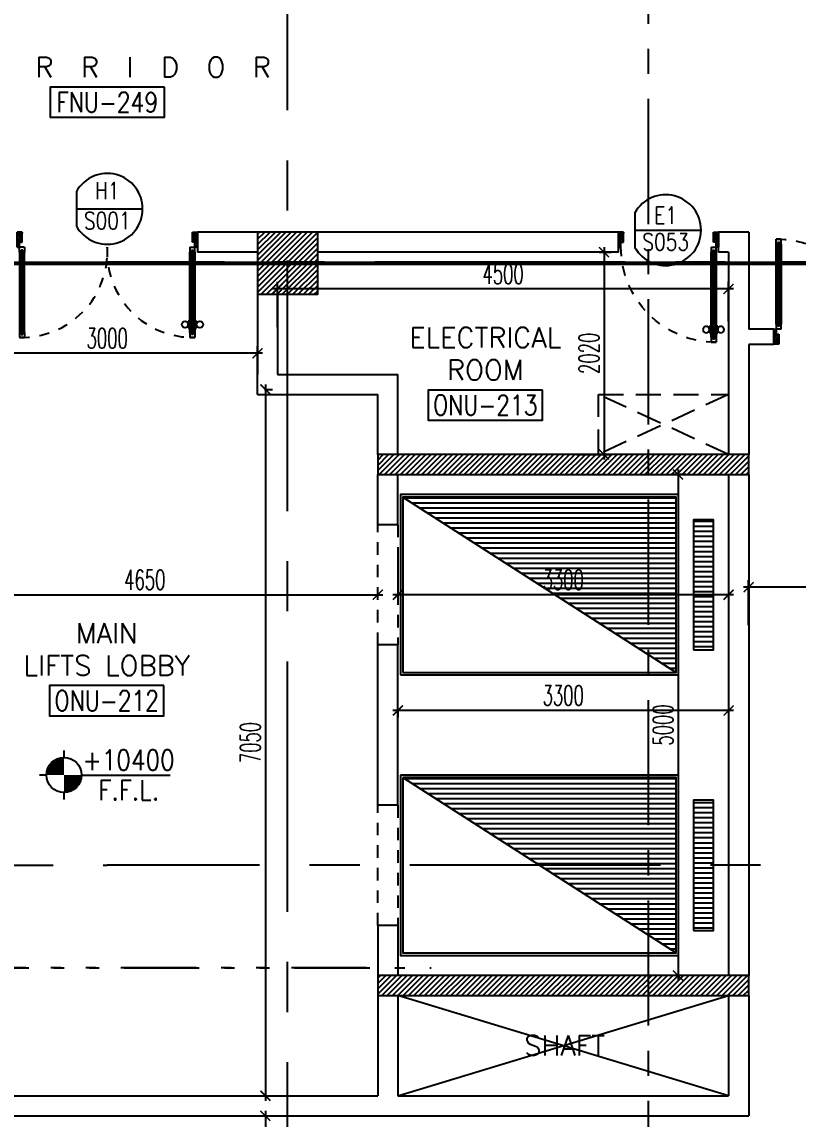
# Model space of a CAD drawing. Extents: x 88808.2 to 88899.2, y 39921.6 to 40001.1.
# Drawn here: x 88876.12 to 88883.86, y 39947.55 to 39958.5 of the extents above; entities that cross this region are included whole.
import ezdxf
from ezdxf.enums import TextEntityAlignment as Align

# ---------------------------------------------------------------- set-up
doc = ezdxf.new("R2010")
doc.units = 0
doc.header["$MEASUREMENT"] = 0
doc.header["$PDMODE"] = 34
for name, pattern in [('2DASHES', [1.7, 0.75, -0.25, 0.1, -0.25, 0.1, -0.25]), ('CENTER', [2, 1.25, -0.25, 0.25, -0.25]), ('CENTERX2', [4, 2.5, -0.5, 0.5, -0.5]), ('HIDDEN', [0.375, 0.25, -0.125]), ('HIDDEN2', [0.1875, 0.125, -0.0625])]:
    doc.linetypes.add(name, pattern=pattern)
doc.layers.get('0').update_dxf_attribs({"linetype": 'CONTINUOUS'})
doc.layers.get('DEFPOINTS').update_dxf_attribs({"linetype": 'CONTINUOUS'})
for name, color, linetype in [('AXES', 11, 'CENTERX2'), ('AXES1', 11, 'CENTER'), ('COL', 2, 'CONTINUOUS'), ('DIM', 4, 'CONTINUOUS'), ('DOOR', 7, 'CONTINUOUS'), ('DOOR-CR', 4, 'CONTINUOUS'), ('DOOR-NO', 3, 'CONTINUOUS'), ('EJ', 9, 'CONTINUOUS'), ('HAT', 8, 'CONTINUOUS'), ('HIDDEN', 9, 'HIDDEN2'), ('IND-ES-L', 6, '2DASHES'), ('LEV-PL', 7, 'CONTINUOUS'), ('LIFTS', 7, 'CONTINUOUS'), ('ME-FIX', 7, 'CONTINUOUS'), ('RM-BOX', 4, 'CONTINUOUS'), ('RM-NAME', 2, 'CONTINUOUS'), ('RM-NO', 2, 'CONTINUOUS'), ('SHAFT', 4, 'CONTINUOUS'), ('WALL', 2, 'CONTINUOUS')]:
    doc.layers.add(name, color=color, linetype=linetype)
doc.styles.add('ROMANS', font='ROMANS.shx', dxfattribs={"width": 0.6})
doc.styles.add('S', font='ROMANS.SHX')
doc.dimstyles.new('STANDARD in', dxfattribs={"dimtxt": 0.2, "dimasz": 0.1, "dimexe": 0.07, "dimexo": 0.07, "dimgap": 0.05, "dimtad": 1, "dimdec": 0, "dimlfac": 1000, "dimzin": 0, "dimdsep": 46, "dimtxsty": 'ROMANS', "dimblk": 'ARCHTICK', "dimcen": 0.05, "dimdle": 0.05, "dimclrd": 4, "dimclre": 4, "dimclrt": 2, "dimadec": 0, "dimazin": 0, "dimtfac": 1, "dimtdec": 0, "dimtmove": 2, "dimatfit": 3, "dimfxl": 0, "dimtolj": 1, "dimtzin": 0, "dimarcsym": 0})

# ---------------------------------------------------------------- blocks, each defined once
blk = doc.blocks.new('RM1')
at = {"layer": 'RM-BOX'}
blk.add_lwpolyline([(570, -200), (-570, -200), (-570, -500), (570, -500)], close=True, dxfattribs=at)
at = {"layer": 'RM-NAME', "style": 'ROMANS'}
for tag, p in [('ROOMNAME1', (0, 324)), ('ROOMNAME2', (0, 0))]:
    blk.add_attdef(tag, text='', height=200, dxfattribs=at).set_placement(p, align=Align.MIDDLE)
at = {"layer": 'RM-NO', "style": 'ROMANS', "width": 0.8}
blk.add_attdef('ROOMNO', text='', height=200, dxfattribs=at).set_placement((0, -350), align=Align.MIDDLE)
blk = doc.blocks.new('_ARCHTICK')
at = {"color": 0, "linetype": 'ByBlock', "const_width": 0.15}
blk.add_lwpolyline([(-0.5, -0.5), (0.5, 0.5)], dxfattribs=at)
blk = doc.blocks.new('*D233')
at = {"layer": 'DEFPOINTS', "color": 0, "linetype": 'Continuous'}
for p in [(88879.87, 39953.228), (88883.17, 39953.228), (88879.87, 39952.78)]:
    blk.add_point(p, dxfattribs=at)
at = {"layer": 'DIM', "color": 4, "linetype": 'Continuous', "lineweight": -2}
for p, q in [((88879.87, 39953.158), (88879.87, 39952.71)), ((88883.17, 39953.158), (88883.17, 39952.71)), ((88883.22, 39952.78), (88879.82, 39952.78))]:
    blk.add_line(p, q, dxfattribs=at)
at = {"layer": 'DIM', "color": 4, "linetype": 'Continuous', "lineweight": -2, "xscale": 0.1, "yscale": 0.1, "zscale": 0.1, "rotation": 180}
blk.add_blockref('_ARCHTICK', (88879.87, 39952.78), dxfattribs=at)
at = {"layer": 'DIM', "color": 4, "linetype": 'Continuous', "lineweight": -2, "xscale": 0.1, "yscale": 0.1, "zscale": 0.1}
blk.add_blockref('_ARCHTICK', (88883.17, 39952.78), dxfattribs=at)
at = {"layer": 'DIM', "color": 2, "linetype": 'Continuous', "insert": (88881.52, 39952.93), "char_height": 0.2, "attachment_point": 5, "style": 'ROMANS'}
blk.add_mtext('\\A1;3300', dxfattribs=at)
blk = doc.blocks.new('*D227')
at = {"layer": 'DEFPOINTS', "color": 0, "linetype": 'Continuous'}
for p in [(88875.02, 39952.78), (88879.67, 39952.78), (88879.67, 39952.78)]:
    blk.add_point(p, dxfattribs=at)
at = {"layer": 'DIM', "color": 4, "linetype": 'Continuous', "lineweight": -2}
blk.add_line((88874.97, 39952.78), (88879.72, 39952.78), dxfattribs=at)
at = {"layer": 'DIM', "color": 4, "linetype": 'Continuous', "lineweight": -2, "xscale": 0.1, "yscale": 0.1, "zscale": 0.1, "rotation": 180}
blk.add_blockref('_ARCHTICK', (88875.02, 39952.78), dxfattribs=at)
at = {"layer": 'DIM', "color": 4, "linetype": 'Continuous', "lineweight": -2, "xscale": 0.1, "yscale": 0.1, "zscale": 0.1}
blk.add_blockref('_ARCHTICK', (88879.67, 39952.78), dxfattribs=at)
at = {"layer": 'DIM', "color": 2, "linetype": 'Continuous', "insert": (88877.345, 39952.93), "char_height": 0.2, "attachment_point": 5, "style": 'ROMANS'}
blk.add_mtext('\\A1;4650', dxfattribs=at)
blk = doc.blocks.new('*D226')
at = {"layer": 'DEFPOINTS', "color": 0, "linetype": 'Continuous'}
for p in [(88878.47, 39954.83), (88878.47, 39947.78), (88878.548, 39947.78)]:
    blk.add_point(p, dxfattribs=at)
at = {"layer": 'DIM', "color": 4, "linetype": 'Continuous', "lineweight": -2}
for p, q in [((88878.548, 39954.88), (88878.548, 39947.73)), ((88878.54, 39954.83), (88878.618, 39954.83)), ((88878.54, 39947.78), (88878.618, 39947.78))]:
    blk.add_line(p, q, dxfattribs=at)
at = {"layer": 'DIM', "color": 4, "linetype": 'Continuous', "lineweight": -2, "xscale": 0.1, "yscale": 0.1, "zscale": 0.1}
for p, rotation in [((88878.548, 39954.83), 90), ((88878.548, 39947.78), 270)]:
    blk.add_blockref('_ARCHTICK', p, dxfattribs=dict(at, rotation=rotation))
at = {"layer": 'DIM', "color": 2, "linetype": 'Continuous', "insert": (88878.398, 39951.305), "char_height": 0.2, "attachment_point": 5, "rotation": 90, "style": 'ROMANS'}
blk.add_mtext('\\A1;7050', dxfattribs=at)
blk = doc.blocks.new('*D223')
at = {"layer": 'DEFPOINTS', "color": 0, "linetype": 'Continuous'}
for p in [(88875.47, 39955.19), (88875.47, 39954.88), (88878.47, 39954.78)]:
    blk.add_point(p, dxfattribs=at)
at = {"layer": 'DIM', "color": 4, "linetype": 'Continuous', "lineweight": -2}
for p, q in [((88875.47, 39954.95), (88875.47, 39955.26)), ((88878.47, 39954.85), (88878.47, 39955.26)), ((88878.52, 39955.19), (88875.42, 39955.19))]:
    blk.add_line(p, q, dxfattribs=at)
at = {"layer": 'DIM', "color": 4, "linetype": 'Continuous', "lineweight": -2, "xscale": 0.1, "yscale": 0.1, "zscale": 0.1, "rotation": 180}
blk.add_blockref('_ARCHTICK', (88875.47, 39955.19), dxfattribs=at)
at = {"layer": 'DIM', "color": 4, "linetype": 'Continuous', "lineweight": -2, "xscale": 0.1, "yscale": 0.1, "zscale": 0.1}
blk.add_blockref('_ARCHTICK', (88878.47, 39955.19), dxfattribs=at)
at = {"layer": 'DIM', "color": 2, "linetype": 'Continuous', "insert": (88876.97, 39955.34), "char_height": 0.2, "attachment_point": 5, "style": 'ROMANS'}
blk.add_mtext('\\A1;3000', dxfattribs=at)
blk = doc.blocks.new('*D222')
at = {"layer": 'DEFPOINTS', "color": 0, "linetype": 'Continuous'}
for p in [(88882.813, 39953.98), (88882.666, 39948.98), (88882.88, 39948.98)]:
    blk.add_point(p, dxfattribs=at)
at = {"layer": 'DIM', "color": 4, "linetype": 'Continuous', "lineweight": -2}
for p, q in [((88882.666, 39954.03), (88882.666, 39948.93)), ((88882.743, 39953.98), (88882.596, 39953.98)), ((88882.81, 39948.98), (88882.596, 39948.98))]:
    blk.add_line(p, q, dxfattribs=at)
at = {"layer": 'DIM', "color": 4, "linetype": 'Continuous', "lineweight": -2, "xscale": 0.1, "yscale": 0.1, "zscale": 0.1}
for p, rotation in [((88882.666, 39953.98), 90), ((88882.666, 39948.98), 270)]:
    blk.add_blockref('_ARCHTICK', p, dxfattribs=dict(at, rotation=rotation))
at = {"layer": 'DIM', "color": 2, "linetype": 'Continuous', "insert": (88882.516, 39951.48), "char_height": 0.2, "attachment_point": 5, "rotation": 90, "style": 'ROMANS'}
blk.add_mtext('\\A1;5000', dxfattribs=at)
blk = doc.blocks.new('*D221')
at = {"layer": 'DEFPOINTS', "color": 0, "linetype": 'Continuous'}
for p in [(88879.87, 39951.688), (88879.87, 39951.625), (88883.17, 39951.688)]:
    blk.add_point(p, dxfattribs=at)
at = {"layer": 'DIM', "color": 4, "linetype": 'Continuous', "lineweight": -2}
for p, q in [((88883.22, 39951.625), (88879.82, 39951.625)), ((88879.87, 39951.618), (88879.87, 39951.555)), ((88883.17, 39951.618), (88883.17, 39951.555))]:
    blk.add_line(p, q, dxfattribs=at)
at = {"layer": 'DIM', "color": 4, "linetype": 'Continuous', "lineweight": -2, "xscale": 0.1, "yscale": 0.1, "zscale": 0.1, "rotation": 180}
blk.add_blockref('_ARCHTICK', (88879.87, 39951.625), dxfattribs=at)
at = {"layer": 'DIM', "color": 4, "linetype": 'Continuous', "lineweight": -2, "xscale": 0.1, "yscale": 0.1, "zscale": 0.1}
blk.add_blockref('_ARCHTICK', (88883.17, 39951.625), dxfattribs=at)
at = {"layer": 'DIM', "color": 2, "linetype": 'Continuous', "insert": (88881.52, 39951.775), "char_height": 0.2, "attachment_point": 5, "style": 'ROMANS'}
blk.add_mtext('\\A1;3300', dxfattribs=at)
blk = doc.blocks.new('*D220')
at = {"layer": 'DEFPOINTS', "color": 0, "linetype": 'Continuous'}
for p in [(88881.81, 39956.2), (88881.581, 39954.18), (88881.927, 39954.18)]:
    blk.add_point(p, dxfattribs=at)
at = {"layer": 'DIM', "color": 4, "linetype": 'Continuous', "lineweight": -2}
for p, q in [((88881.88, 39956.2), (88881.997, 39956.2)), ((88881.927, 39956.25), (88881.927, 39954.13)), ((88881.651, 39954.18), (88881.997, 39954.18))]:
    blk.add_line(p, q, dxfattribs=at)
at = {"layer": 'DIM', "color": 4, "linetype": 'Continuous', "lineweight": -2, "xscale": 0.1, "yscale": 0.1, "zscale": 0.1}
for p, rotation in [((88881.927, 39956.2), 90), ((88881.927, 39954.18), 270)]:
    blk.add_blockref('_ARCHTICK', p, dxfattribs=dict(at, rotation=rotation))
at = {"layer": 'DIM', "color": 2, "linetype": 'Continuous', "insert": (88881.777, 39955.19), "char_height": 0.2, "attachment_point": 5, "rotation": 90, "style": 'ROMANS'}
blk.add_mtext('\\A1;2020', dxfattribs=at)
blk = doc.blocks.new('*D219')
at = {"layer": 'DEFPOINTS', "color": 0, "linetype": 'Continuous'}
for p in [(88878.67, 39955.832), (88883.17, 39955.436), (88878.67, 39955.38)]:
    blk.add_point(p, dxfattribs=at)
at = {"layer": 'DIM', "color": 4, "linetype": 'Continuous', "lineweight": -2}
for p, q in [((88878.67, 39955.45), (88878.67, 39955.902)), ((88883.17, 39955.506), (88883.17, 39955.902)), ((88883.22, 39955.832), (88878.62, 39955.832))]:
    blk.add_line(p, q, dxfattribs=at)
at = {"layer": 'DIM', "color": 4, "linetype": 'Continuous', "lineweight": -2, "xscale": 0.1, "yscale": 0.1, "zscale": 0.1, "rotation": 180}
blk.add_blockref('_ARCHTICK', (88878.67, 39955.832), dxfattribs=at)
at = {"layer": 'DIM', "color": 4, "linetype": 'Continuous', "lineweight": -2, "xscale": 0.1, "yscale": 0.1, "zscale": 0.1}
blk.add_blockref('_ARCHTICK', (88883.17, 39955.832), dxfattribs=at)
at = {"layer": 'DIM', "color": 2, "linetype": 'Continuous', "insert": (88880.92, 39955.982), "char_height": 0.2, "attachment_point": 5, "style": 'ROMANS'}
blk.add_mtext('\\A1;4500', dxfattribs=at)
blk = doc.blocks.new('*D218')
at = {"layer": 'DEFPOINTS', "color": 0, "linetype": 'Continuous'}
for p in [(88883.37, 39952.856), (88883.37, 39952.405), (88885.67, 39952.405)]:
    blk.add_point(p, dxfattribs=at)
at = {"layer": 'DIM', "color": 4, "linetype": 'Continuous', "lineweight": -2}
for p, q in [((88883.37, 39952.475), (88883.37, 39952.926)), ((88885.67, 39952.475), (88885.67, 39952.926)), ((88885.72, 39952.856), (88883.32, 39952.856))]:
    blk.add_line(p, q, dxfattribs=at)
at = {"layer": 'DIM', "color": 4, "linetype": 'Continuous', "lineweight": -2, "xscale": 0.1, "yscale": 0.1, "zscale": 0.1, "rotation": 180}
blk.add_blockref('_ARCHTICK', (88883.37, 39952.856), dxfattribs=at)
at = {"layer": 'DIM', "color": 4, "linetype": 'Continuous', "lineweight": -2, "xscale": 0.1, "yscale": 0.1, "zscale": 0.1}
blk.add_blockref('_ARCHTICK', (88885.67, 39952.856), dxfattribs=at)
at = {"layer": 'DIM', "color": 2, "linetype": 'Continuous', "insert": (88884.52, 39953.006), "char_height": 0.2, "attachment_point": 5, "style": 'ROMANS'}
blk.add_mtext('\\A1;2300', dxfattribs=at)
blk = doc.blocks.new('D1000')
at = {"layer": 'DOOR', "color": 7, "linetype": 'ByBlock'}
for p, q in [((0, 0), (-150, 0)), ((-150, 0), (-150, -25)), ((-150, 0), (0, 0)), ((0, -50), (-114, 0)), ((0, -50), (-40, 0)), ((0, -50), (0, 0)), ((-1050, -25), (-1100, -25)), ((-1100, -75), (-1100, -25)), ((-1100, -25), (-1100, -75)), ((-1050, -75), (-1100, -75)), ((-1050, -42), (-1070, -42)), ((-1070, -42), (-1070, -58)), ((-1050, -58), (-1070, -58)), ((-1050, -25), (-1050, -42)), ((-1050, -58), (-1050, -75)), ((-928, -18), (-1018, -18)), ((-1018, -25), (-1018, -18)), ((-1018, -75), (-1018, -82)), ((-928, -82), (-1018, -82)), ((-1005, -9), (-940, -9)), ((-1005, -18), (-1005, -9)), ((-1005, -18), (-940, -18)), ((-1005, -82), (-940, -82)), ((-1005, -82), (-1005, -91)), ((-1005, -91), (-940, -91)), ((-940, -18), (-940, -9)), ((-940, -82), (-940, -91)), ((-928, -25), (-928, -18)), ((-928, -75), (-928, -82)), ((-200, -42), (-200, -25)), ((-200, -25), (-150, -25)), ((-180, -42), (-200, -42)), ((-200, -75), (-200, -58)), ((-200, -58), (-180, -58)), ((-150, -75), (-200, -75)), ((-180, -58), (-180, -42)), ((-150, -75), (-150, -25)), ((-150, -25), (-100, -25)), ((-100, -25), (-100, -50)), ((0, -50), (-100, -37)), ((-100, -50), (0, -50)), ((-150, -975), (-100, -975)), ((-150, -1000), (-150, -975)), ((0, -950), (-114, -1000)), ((-100, -975), (-100, -950)), ((0, -950), (-100, -963)), ((-100, -950), (0, -950)), ((0, -950), (-40, -1000)), ((0, -950), (0, -1000)), ((-150, -1000), (0, -1000)), ((0, -1000), (-150, -1000))]:
    blk.add_line(p, q, dxfattribs=at)
at = {"layer": 'DOOR', "linetype": 'ByBlock'}
for p, q in [((-200, -25), (-1050, -25)), ((-200, -42), (-1050, -42)), ((-200, -58), (-1050, -58)), ((-1050, -75), (-200, -75))]:
    blk.add_line(p, q, dxfattribs=at)
at = {"layer": 'DOOR', "color": 7, "linetype": 'ByBlock'}
for centre in [(-973, 23), (-973, -124)]:
    blk.add_circle(centre, 32.4, dxfattribs=at)
for centre, radius, start, end in [((0, -50), 134, 158.1598, 169.28), ((0, -50), 74.4, 137.7764, 180), ((0, -50), 54.4, 113.2074, 180), ((0, -50), 154, 161.1053, 166.2858), ((0, -50), 114, 154.0838, 167.3774), ((0, -50), 94.4, 148.0182, 180), ((0, -50), 34.4, 90, 180), ((0, -50), 14.4, 90, 180), ((0, -950), 134, 190.72, 201.8402), ((0, -950), 94.4, 180, 211.9818), ((0, -950), 74.4, 180, 222.2236), ((0, -950), 54.4, 180, 246.7926), ((0, -950), 34.4, 180, 270), ((0, -950), 14.4, 180, 270), ((0, -950), 154, 193.7142, 198.8947)]:
    blk.add_arc(centre, radius, start, end, dxfattribs=at)
at = {"layer": 'DOOR', "linetype": 'HIDDEN', "ltscale": 0.5}
blk.add_arc((-149, -24), 951, 180.0434, 269.9667, dxfattribs=at)
blk = doc.blocks.new('DD1')
at = {"layer": 'DOOR-CR'}
blk.add_line((-308, 0), (353, 0), dxfattribs=at)
blk.add_lwpolyline([(-308, -173, 3.820224), (-308, 173)], format="xyb", close=True, dxfattribs=at)
at = {"layer": 'DOOR-NO', "style": 'ROMANS', "width": 0.8}
for tag, p in [('G', (0, 142)), ('000', (0, -141))]:
    blk.add_attdef(tag, text='', height=204, dxfattribs=at).set_placement(p, align=Align.MIDDLE)
blk = doc.blocks.new('A$C272A55A0')
at = {"layer": 'DOOR', "color": 0, "linetype": 'ByBlock'}
for p, q in [((0, 900), (0, 1050)), ((50, 1050), (0, 1050)), ((50, 950), (50, 1050)), ((1750, 950), (1750, 1050)), ((1750, 1050), (1800, 1050)), ((1800, 1050), (1800, 900)), ((0, 900), (25, 900)), ((25, 950), (50, 950)), ((25, 900), (25, 950)), ((75, 900), (25, 900)), ((25, 850), (25, 900)), ((75, 900), (75, 850)), ((1725, 900), (1775, 900)), ((1725, 900), (1725, 850)), ((1775, 950), (1750, 950)), ((1775, 900), (1775, 950)), ((1800, 900), (1775, 900)), ((1775, 850), (1775, 900)), ((42, 850), (25, 850)), ((58, 870), (42, 870)), ((42, 870), (42, 850)), ((58, 850), (58, 870)), ((75, 850), (58, 850)), ((1725, 850), (1742, 850)), ((1742, 870), (1758, 870)), ((1742, 850), (1742, 870)), ((1758, 870), (1758, 850)), ((1758, 850), (1775, 850)), ((1718, 160), (1709, 160)), ((1709, 95), (1709, 160)), ((1725, 173), (1718, 173)), ((1718, 173), (1718, 83)), ((1718, 95), (1718, 160)), ((1775, 173), (1782, 173)), ((1782, 173), (1782, 83)), ((1782, 160), (1791, 160)), ((1782, 95), (1782, 160)), ((1791, 95), (1791, 160)), ((25, 50), (42, 50)), ((25, 50), (25, 0)), ((25, 0), (75, 0)), ((75, 0), (25, 0)), ((42, 50), (42, 30)), ((42, 30), (58, 30)), ((58, 50), (75, 50)), ((58, 50), (58, 30)), ((75, 50), (75, 0)), ((1718, 95), (1709, 95)), ((1725, 83), (1718, 83)), ((1742, 50), (1725, 50)), ((1725, 50), (1725, 0)), ((1775, 0), (1725, 0)), ((1725, 0), (1775, 0)), ((1742, 50), (1742, 30)), ((1758, 30), (1742, 30)), ((1775, 50), (1758, 50)), ((1758, 50), (1758, 30)), ((1775, 83), (1782, 83)), ((1775, 50), (1775, 0)), ((1782, 95), (1791, 95))]:
    blk.add_line(p, q, dxfattribs=at)
at = {"layer": 'DOOR', "color": 9, "linetype": 'ByBlock'}
for p, q in [((50, 1050), (0, 1010)), ((50, 1050), (0, 937)), ((50, 1050), (37, 950)), ((1750, 1050), (1800, 1010)), ((1750, 1050), (1800, 937)), ((1750, 1050), (1763, 950))]:
    blk.add_line(p, q, dxfattribs=at)
at = {"layer": 'DOOR', "linetype": 'ByBlock'}
for p, q in [((25, 850), (25, 50)), ((42, 850), (42, 50)), ((58, 850), (58, 50)), ((75, 50), (75, 850)), ((1725, 50), (1725, 850)), ((1742, 850), (1742, 50)), ((1758, 850), (1758, 50)), ((1775, 850), (1775, 50))]:
    blk.add_line(p, q, dxfattribs=at)
at = {"layer": 'DOOR', "color": 0, "linetype": 'ByBlock'}
for centre in [(1676, 128), (1824, 128)]:
    blk.add_circle(centre, 32.4, dxfattribs=at)
at = {"layer": 'DOOR', "color": 9, "linetype": 'ByBlock'}
for centre, radius, start, end in [((50, 1050), 54.4, 203.2074, 270), ((50, 1050), 74.4, 227.7764, 270), ((50, 1050), 34.4, 180, 270), ((50, 1050), 14.4, 180, 270), ((1750, 1050), 14.4, 270, 0), ((1750, 1050), 34.4, 270, 0), ((1750, 1050), 54.4, 270, 336.7926), ((1750, 1050), 74.4, 270, 312.2236), ((50, 1050), 94.4, 238.0182, 270), ((50, 1050), 114, 244.0838, 257.3774), ((50, 1050), 134, 248.1598, 259.28), ((50, 1050), 154, 251.1053, 256.2858), ((1750, 1050), 94.4, 270, 301.9818), ((1750, 1050), 114, 282.6226, 295.9162), ((1750, 1050), 134, 280.72, 291.8402), ((1750, 1050), 154, 283.7142, 288.8947)]:
    blk.add_arc(centre, radius, start, end, dxfattribs=at)
at = {"layer": 'DOOR', "linetype": 'HIDDEN', "ltscale": 0.5}
for centre, start, end in [((50, 851), 268.3174, 3.2965), ((1750, 851), 176.7035, 271.6826)]:
    blk.add_arc(centre, 851, start, end, dxfattribs=at)
at = {"layer": 'WALL', "linetype": 'ByBlock'}
blk.add_line((1800, 900), (1800, 1050), dxfattribs=at)
blk = doc.blocks.new('*X26')
at = {"color": 0}
for p, q in [((503899, 131750), (506612, 131750)), ((503977, 131700), (506612, 131700)), ((504055, 131650), (506612, 131650)), ((504132, 131600), (506612, 131600)), ((504210, 131550), (506612, 131550)), ((504288, 131500), (506612, 131500)), ((504366, 131450), (506612, 131450)), ((504444, 131400), (506612, 131400)), ((504522, 131350), (506612, 131350)), ((504600, 131300), (506612, 131300)), ((504677, 131250), (506612, 131250)), ((504755, 131200), (506612, 131200)), ((504833, 131150), (506612, 131150)), ((504911, 131100), (506612, 131100)), ((504989, 131050), (506612, 131050)), ((505067, 131000), (506612, 131000)), ((505145, 130950), (506612, 130950)), ((505222, 130900), (506612, 130900)), ((505300, 130850), (506612, 130850)), ((505378, 130800), (506612, 130800)), ((505456, 130750), (506612, 130750)), ((505534, 130700), (506612, 130700)), ((505612, 130650), (506612, 130650)), ((505690, 130600), (506612, 130600)), ((505767, 130550), (506612, 130550)), ((505845, 130500), (506612, 130500)), ((505923, 130450), (506612, 130450)), ((506001, 130400), (506612, 130400)), ((506079, 130350), (506612, 130350)), ((506157, 130300), (506612, 130300)), ((506235, 130250), (506612, 130250)), ((506312, 130200), (506612, 130200)), ((506390, 130150), (506612, 130150)), ((506468, 130100), (506612, 130100)), ((506546, 130050), (506612, 130050))]:
    blk.add_line(p, q, dxfattribs=at)
blk = doc.blocks.new('C5')
at = {"layer": 'HAT', "linetype": 'ByBlock'}
h = blk.add_hatch(dxfattribs=at)
h.set_pattern_fill('ANSI31', color=256, scale=300, style=0)
h.set_pattern_definition([(45, (-223356.182, -51411.005), (-26.516504, 26.516504), [])])
h.paths.add_polyline_path([(300, 300), (0, 300), (0, 0), (300, 0)])
h.paths.add_polyline_path([(600, 300), (300, 300), (300, 0), (600, 0)])
at = {"layer": 'COL'}
blk.add_lwpolyline([(600, 300), (0, 300), (0, 0), (600, 0)], close=True, dxfattribs=at)
blk = doc.blocks.new('*X25')
at = {"color": 0}
for p, q in [((140176, 227700), (140376, 227700)), ((140176, 227650), (140376, 227650)), ((140176, 227600), (140376, 227600)), ((140176, 227550), (140376, 227550)), ((140176, 227500), (140376, 227500)), ((140176, 227450), (140376, 227450)), ((140176, 227400), (140376, 227400)), ((140176, 227350), (140376, 227350)), ((140176, 227300), (140376, 227300)), ((140176, 227250), (140376, 227250)), ((140176, 227200), (140376, 227200)), ((140176, 227150), (140376, 227150)), ((140176, 227100), (140376, 227100)), ((140176, 227050), (140376, 227050)), ((140176, 227000), (140376, 227000)), ((140176, 226950), (140376, 226950)), ((140176, 226900), (140376, 226900)), ((140176, 226850), (140376, 226850)), ((140176, 226800), (140376, 226800)), ((140176, 226750), (140376, 226750)), ((140176, 226700), (140376, 226700)), ((140176, 226650), (140376, 226650)), ((140176, 226600), (140376, 226600)), ((140176, 226550), (140376, 226550)), ((140176, 226500), (140376, 226500)), ((140176, 226450), (140376, 226450))]:
    blk.add_line(p, q, dxfattribs=at)
blk = doc.blocks.new('*X31')
at = {"color": 0}
for p, q in [((197839, 143639), (197999, 143800)), ((197839, 143692), (197946, 143800)), ((197839, 143745), (197893, 143800)), ((197853, 143600), (198053, 143800)), ((197906, 143600), (198106, 143800)), ((197959, 143600), (198159, 143800)), ((198012, 143600), (198212, 143800)), ((198065, 143600), (198265, 143800)), ((198118, 143600), (198318, 143800)), ((198171, 143600), (198371, 143800)), ((198224, 143600), (198424, 143800)), ((198277, 143600), (198477, 143800)), ((198330, 143600), (198530, 143800)), ((198383, 143600), (198583, 143800)), ((198436, 143600), (198636, 143800)), ((198489, 143600), (198689, 143800)), ((198542, 143600), (198742, 143800)), ((198595, 143600), (198795, 143800)), ((198648, 143600), (198848, 143800)), ((198701, 143600), (198901, 143800)), ((198754, 143600), (198954, 143800)), ((198807, 143600), (199007, 143800)), ((198860, 143600), (199060, 143800)), ((198913, 143600), (199113, 143800)), ((198966, 143600), (199166, 143800)), ((199019, 143600), (199219, 143800)), ((199072, 143600), (199272, 143800)), ((199125, 143600), (199325, 143800)), ((199178, 143600), (199378, 143800)), ((199231, 143600), (199431, 143800)), ((199284, 143600), (199484, 143800)), ((199337, 143600), (199537, 143800)), ((199390, 143600), (199590, 143800)), ((199443, 143600), (199643, 143800)), ((199497, 143600), (199697, 143800)), ((199550, 143600), (199750, 143800)), ((199603, 143600), (199803, 143800)), ((199656, 143600), (199856, 143800)), ((199709, 143600), (199909, 143800)), ((199762, 143600), (199962, 143800)), ((199815, 143600), (200015, 143800)), ((199868, 143600), (200068, 143800)), ((199921, 143600), (200121, 143800)), ((199974, 143600), (200174, 143800)), ((200027, 143600), (200227, 143800)), ((200080, 143600), (200280, 143800)), ((200133, 143600), (200333, 143800)), ((200186, 143600), (200386, 143800)), ((200239, 143600), (200439, 143800)), ((200292, 143600), (200492, 143800)), ((200345, 143600), (200545, 143800)), ((200398, 143600), (200598, 143800)), ((200451, 143600), (200651, 143800)), ((200504, 143600), (200704, 143800)), ((200557, 143600), (200757, 143800)), ((200610, 143600), (200810, 143800)), ((200663, 143600), (200863, 143800)), ((200716, 143600), (200916, 143800)), ((200769, 143600), (200969, 143800)), ((200822, 143600), (201022, 143800)), ((200875, 143600), (201075, 143800)), ((200928, 143600), (201128, 143800)), ((200981, 143600), (201181, 143800)), ((201034, 143600), (201234, 143800)), ((201088, 143600), (201288, 143800)), ((201141, 143600), (201341, 143800)), ((201194, 143600), (201394, 143800)), ((201247, 143600), (201447, 143800)), ((201300, 143600), (201500, 143800)), ((201353, 143600), (201539, 143786)), ((201406, 143600), (201539, 143733)), ((201459, 143600), (201539, 143680)), ((201512, 143600), (201539, 143627))]:
    blk.add_line(p, q, dxfattribs=at)
blk = doc.blocks.new('*X36')
at = {"color": 0}
for p, q in [((197839, 138813), (198025, 139000)), ((197839, 138866), (197972, 139000)), ((197839, 138919), (197919, 139000)), ((197839, 138972), (197866, 139000)), ((197879, 138800), (198079, 139000)), ((197932, 138800), (198132, 139000)), ((197985, 138800), (198185, 139000)), ((198038, 138800), (198238, 139000)), ((198091, 138800), (198291, 139000)), ((198144, 138800), (198344, 139000)), ((198197, 138800), (198397, 139000)), ((198250, 138800), (198450, 139000)), ((198303, 138800), (198503, 139000)), ((198356, 138800), (198556, 139000)), ((198409, 138800), (198609, 139000)), ((198462, 138800), (198662, 139000)), ((198515, 138800), (198715, 139000)), ((198568, 138800), (198768, 139000)), ((198621, 138800), (198821, 139000)), ((198674, 138800), (198874, 139000)), ((198727, 138800), (198927, 139000)), ((198780, 138800), (198980, 139000)), ((198833, 138800), (199033, 139000)), ((198886, 138800), (199086, 139000)), ((198939, 138800), (199139, 139000)), ((198992, 138800), (199192, 139000)), ((199045, 138800), (199245, 139000)), ((199098, 138800), (199298, 139000)), ((199151, 138800), (199351, 139000)), ((199204, 138800), (199404, 139000)), ((199257, 138800), (199457, 139000)), ((199310, 138800), (199510, 139000)), ((199363, 138800), (199563, 139000)), ((199416, 138800), (199616, 139000)), ((199469, 138800), (199669, 139000)), ((199523, 138800), (199723, 139000)), ((199576, 138800), (199776, 139000)), ((199629, 138800), (199829, 139000)), ((199682, 138800), (199882, 139000)), ((199735, 138800), (199935, 139000)), ((199788, 138800), (199988, 139000)), ((199841, 138800), (200041, 139000)), ((199894, 138800), (200094, 139000)), ((199947, 138800), (200147, 139000)), ((200000, 138800), (200200, 139000)), ((200053, 138800), (200253, 139000)), ((200106, 138800), (200306, 139000)), ((200159, 138800), (200359, 139000)), ((200212, 138800), (200412, 139000)), ((200265, 138800), (200465, 139000)), ((200318, 138800), (200518, 139000)), ((200371, 138800), (200571, 139000)), ((200424, 138800), (200624, 139000)), ((200477, 138800), (200677, 139000)), ((200530, 138800), (200730, 139000)), ((200583, 138800), (200783, 139000)), ((200636, 138800), (200836, 139000)), ((200689, 138800), (200889, 139000)), ((200742, 138800), (200942, 139000)), ((200795, 138800), (200995, 139000)), ((200848, 138800), (201048, 139000)), ((200901, 138800), (201101, 139000)), ((200954, 138800), (201154, 139000)), ((201007, 138800), (201207, 139000)), ((201060, 138800), (201260, 139000)), ((201114, 138800), (201314, 139000)), ((201167, 138800), (201367, 139000)), ((201220, 138800), (201420, 139000)), ((201273, 138800), (201473, 139000)), ((201326, 138800), (201526, 139000)), ((201379, 138800), (201539, 138960)), ((201432, 138800), (201539, 138907)), ((201485, 138800), (201539, 138854))]:
    blk.add_line(p, q, dxfattribs=at)
blk = doc.blocks.new('LEV1')
at = {"layer": 'LEV-PL'}
for p, q in [((0, 245), (0, 175)), ((-175, 0), (-245, 0)), ((175, 0), (1061, 0)), ((0, -175), (0, -245))]:
    blk.add_line(p, q, dxfattribs=at)
at = {"layer": 'LEV-PL', "const_width": 175}
for points in [[(-88, 0, -0.414214), (0, 88, -1)], [(88, 0, -0.414214), (0, -88, -1)]]:
    blk.add_lwpolyline(points, format="xyb", dxfattribs=at)
at = {"layer": 'LEV-PL'}
blk.add_circle((0, 0), 175, dxfattribs=at)
at = {"layer": 'LEV-PL', "color": 4, "style": 'S', "width": 0.85}
for tag, p in [('+0000', (646, 50)), ('F.F.L.', (646, -250))]:
    blk.add_attdef(tag, text='', height=200, dxfattribs=at).set_placement(p, align=Align.CENTER)
blk = doc.blocks.new('A$C16F26542')
at = {"layer": 'IND-ES-L'}
blk.add_line((55.259, 20.826), (61.721, 20.826), dxfattribs=at)
blk = doc.blocks.new('*D579')
at = {"layer": 'DEFPOINTS', "color": 0, "linetype": 'Continuous'}
for p in [(88878.47, 39947.58), (88878.47, 39945.38), (88878.548, 39945.38)]:
    blk.add_point(p, dxfattribs=at)
at = {"layer": 'DIM', "color": 4, "linetype": 'Continuous', "lineweight": -2}
for p, q in [((88878.54, 39947.58), (88878.618, 39947.58)), ((88878.548, 39947.63), (88878.548, 39945.33)), ((88878.54, 39945.38), (88878.618, 39945.38))]:
    blk.add_line(p, q, dxfattribs=at)
at = {"layer": 'DIM', "color": 4, "linetype": 'Continuous', "lineweight": -2, "xscale": 0.1, "yscale": 0.1, "zscale": 0.1}
for p, rotation in [((88878.548, 39947.58), 90), ((88878.548, 39945.38), 270)]:
    blk.add_blockref('_ARCHTICK', p, dxfattribs=dict(at, rotation=rotation))
at = {"layer": 'DIM', "color": 2, "linetype": 'Continuous', "insert": (88878.398, 39946.48), "char_height": 0.2, "attachment_point": 5, "rotation": 90, "style": 'ROMANS'}
blk.add_mtext('\\A1;2200', dxfattribs=at)

msp = doc.modelspace()

# ---------------------------------------------------------------- linework, layer by layer
at = {"layer": 'AXES'}
for p, q in [((88878.7703, 39921.6153), (88878.7703, 40000.4279)), ((88809.2803, 39956.0996), (88876.9703, 39956.0996)), ((88809.2803, 39956.0796), (88876.9703, 39956.0796)), ((88898.1394, 39956.0996), (88876.9703, 39956.0996)), ((88898.1394, 39956.0796), (88876.9703, 39956.0796)), ((88808.9303, 39950.0796), (88876.9703, 39950.0796)), ((88898.4894, 39950.0796), (88876.9703, 39950.0796))]:
    msp.add_line(p, q, dxfattribs=at)
at = {"layer": 'AXES1'}
msp.add_line((88882.3703, 39928.4796), (88882.3703, 39987.2996), dxfattribs=at)
at = {"layer": 'COL'}
for p, q in [((88875.4203, 39947.7796), (88879.6703, 39947.7796)), ((88875.4203, 39947.5796), (88879.6703, 39947.5796))]:
    msp.add_line(p, q, dxfattribs=at)
for points in [[(88879.6703, 39954.1796), (88879.6703, 39953.9796), (88883.3703, 39953.9796), (88883.3703, 39954.1796)], [(88879.6703, 39948.9796), (88879.6703, 39948.7796), (88883.3703, 39948.7796), (88883.3703, 39948.9796)]]:
    msp.add_lwpolyline(points, close=True, dxfattribs=at)
for points in [[(88880.2345, 39948.9796), (88879.6703, 39948.9796), (88879.6703, 39948.7796)], [(88883.3703, 39948.7796), (88883.3703, 39948.9796)]]:
    msp.add_lwpolyline(points, dxfattribs=at)
at = {"layer": 'EJ', "color": 8}
for p, q in [((88818.4803, 39956.0996), (88893.7957, 39956.0996)), ((88818.4803, 39956.0796), (88893.7957, 39956.0796))]:
    msp.add_line(p, q, dxfattribs=at)
at = {"layer": 'HIDDEN'}
for p, q in [((88879.6703, 39952.2796), (88879.6703, 39953.4796)), ((88879.6703, 39952.2796), (88879.6703, 39953.4796)), ((88879.8703, 39953.4796), (88879.8703, 39952.2796)), ((88879.8703, 39953.4796), (88879.8703, 39952.2796)), ((88879.6703, 39949.4796), (88879.6703, 39950.6796)), ((88879.6703, 39949.4796), (88879.6703, 39950.6796)), ((88879.8703, 39950.6796), (88879.8703, 39949.4796)), ((88879.8703, 39950.6796), (88879.8703, 39949.4796))]:
    msp.add_line(p, q, dxfattribs=at)
at = {"layer": 'IND-ES-L'}
msp.add_line((88879.5575, 39949.0556), (88874.383, 39949.0556), dxfattribs=at)
at = {"layer": 'LIFTS'}
for p, q in [((88879.9203, 39953.7546), (88882.6453, 39952.0046)), ((88879.9203, 39950.9546), (88882.6453, 39949.2046))]:
    msp.add_line(p, q, dxfattribs=at)
for points in [[(88879.8953, 39951.9796), (88882.6703, 39951.9796), (88882.6703, 39953.7796), (88879.8953, 39953.7796)], [(88879.9203, 39952.0046), (88882.6453, 39952.0046), (88882.6453, 39953.7546), (88879.9203, 39953.7546)], [(88882.8203, 39952.2296), (88883.0203, 39952.2296), (88883.0203, 39953.5296), (88882.8203, 39953.5296)], [(88879.8953, 39950.9796), (88879.8953, 39949.1796), (88882.6703, 39949.1796), (88882.6703, 39950.9796)], [(88879.9203, 39950.9546), (88879.9203, 39949.2046), (88882.6453, 39949.2046), (88882.6453, 39950.9546)], [(88882.8203, 39949.4296), (88883.0203, 39949.4296), (88883.0203, 39950.7296), (88882.8203, 39950.7296)]]:
    msp.add_lwpolyline(points, close=True, dxfattribs=at)
at = {"layer": 'SHAFT', "color": 97, "linetype": 'HIDDEN'}
for p, q in [((88883.1703, 39954.1796), (88881.8703, 39954.7796)), ((88883.1703, 39954.7796), (88881.8703, 39954.1796))]:
    msp.add_line(p, q, dxfattribs=at)
at = {"layer": 'SHAFT'}
for p, q in [((88879.8703, 39947.7796), (88883.1703, 39948.7796)), ((88883.1703, 39947.7796), (88879.8703, 39948.7796))]:
    msp.add_line(p, q, dxfattribs=at)
at = {"layer": 'SHAFT', "color": 97, "linetype": 'HIDDEN'}
msp.add_lwpolyline([(88881.8703, 39954.7796), (88883.1703, 39954.7796), (88883.1703, 39954.1796), (88881.8703, 39954.1796)], close=True, dxfattribs=at)
at = {"layer": 'WALL', "color": 2, "linetype": 'Continuous'}
for p, q in [((88877.8703, 39956.3996), (88877.8703, 39956.1996)), ((88878.4703, 39956.3996), (88877.8703, 39956.3996)), ((88878.4703, 39956.1996), (88877.8703, 39956.1996))]:
    msp.add_line(p, q, dxfattribs=at)
at = {"layer": 'WALL'}
for p, q in [((88882.0703, 39956.3996), (88879.0703, 39956.3996)), ((88882.0703, 39956.1996), (88882.0703, 39956.3996)), ((88883.3703, 39956.3996), (88883.0703, 39956.3996)), ((88883.0703, 39956.1996), (88883.0703, 39956.3996)), ((88883.3703, 39956.3996), (88883.3703, 39955.4296)), ((88882.0703, 39956.1996), (88879.0703, 39956.1996)), ((88880.2345, 39956.1996), (88880.0953, 39956.1996)), ((88883.1703, 39956.1996), (88883.0703, 39956.1996)), ((88883.1703, 39956.1996), (88883.1703, 39954.1796)), ((88878.4703, 39955.7796), (88878.4703, 39954.9796)), ((88878.6703, 39955.7796), (88878.6703, 39954.9796)), ((88883.6203, 39955.4296), (88883.3703, 39955.4296)), ((88883.6203, 39955.2796), (88883.6203, 39955.4296)), ((88883.6203, 39955.2796), (88883.3703, 39955.2796)), ((88883.3703, 39955.2796), (88883.3703, 39954.1796)), ((88878.4703, 39954.7796), (88878.4703, 39954.9796)), ((88878.4703, 39954.7796), (88878.4703, 39954.9796)), ((88878.4703, 39954.7796), (88878.4703, 39954.9796)), ((88878.6703, 39954.9796), (88879.8703, 39954.9796)), ((88879.8703, 39954.1796), (88879.8703, 39954.9796)), ((88878.4703, 39954.7796), (88879.6703, 39954.7796)), ((88879.6703, 39954.1796), (88879.6703, 39954.7796)), ((88879.6703, 39953.4796), (88879.6703, 39953.9796)), ((88879.8703, 39953.4796), (88879.8703, 39953.9796)), ((88883.1703, 39953.9796), (88883.1703, 39948.9796)), ((88883.3703, 39953.9796), (88883.3703, 39948.9796)), ((88879.6703, 39953.4796), (88879.6703, 39953.7796)), ((88879.8703, 39953.4796), (88879.8703, 39953.5796)), ((88879.8703, 39953.4796), (88879.6703, 39953.4796)), ((88879.8703, 39952.2796), (88879.6703, 39952.2796)), ((88879.6703, 39950.6796), (88879.6703, 39952.2796)), ((88879.8703, 39950.6796), (88879.8703, 39952.2796)), ((88879.6703, 39950.6796), (88879.6703, 39951.8796)), ((88879.8703, 39950.6796), (88879.8703, 39951.8796)), ((88879.8703, 39950.6796), (88879.6703, 39950.6796)), ((88879.8703, 39950.6796), (88879.6703, 39950.6796)), ((88879.6703, 39949.4796), (88879.6703, 39948.9796)), ((88879.8703, 39949.4796), (88879.6703, 39949.4796)), ((88879.8703, 39949.4796), (88879.6703, 39949.4796)), ((88879.6703, 39949.4796), (88879.6703, 39948.9796)), ((88879.8703, 39949.4796), (88879.8703, 39948.9796)), ((88879.8703, 39949.4796), (88879.8703, 39948.9796)), ((88879.6703, 39948.7796), (88879.6703, 39947.7796)), ((88879.6703, 39948.7796), (88879.6703, 39947.7796)), ((88879.8703, 39948.7796), (88879.8703, 39947.7796)), ((88879.8703, 39948.7796), (88879.8703, 39947.7796)), ((88883.1703, 39948.7796), (88883.1703, 39947.7796)), ((88883.3703, 39948.7796), (88883.3703, 39947.5796)), ((88875.4203, 39947.7796), (88879.3703, 39947.7796)), ((88876.9703, 39947.7796), (88879.6703, 39947.7796)), ((88876.9703, 39947.7796), (88879.3703, 39947.7796)), ((88879.8703, 39947.7796), (88880.2345, 39947.7796)), ((88879.8703, 39947.7796), (88883.1703, 39947.7796)), ((88875.4203, 39947.5796), (88879.3703, 39947.5796)), ((88876.9703, 39947.5796), (88883.3703, 39947.5796))]:
    msp.add_line(p, q, dxfattribs=at)

# ---------------------------------------------------------------- block references
at = {"layer": 'COL', "xscale": 0.001, "yscale": 0.001, "zscale": 0.001}
for p in [(88878.4703, 39956.0996), (88878.4703, 39955.7796)]:
    msp.add_blockref('C5', p, dxfattribs=at)
at = {"layer": 'DOOR', "color": 0, "linetype": 'ByBlock', "xscale": 0.001, "yscale": 0.001, "zscale": 0.001}
msp.add_blockref('A$C272A55A0', (88876.0703, 39955.3492), dxfattribs=at)
at = {"layer": 'DOOR', "color": 0, "linetype": 'Continuous', "xscale": -0.001, "yscale": 0.001, "zscale": 0.001, "rotation": 270}
msp.add_blockref('D1000', (88883.0703, 39956.3996), dxfattribs=at)
at = {"layer": 'DOOR', "color": 0, "linetype": 'ByBlock', "xscale": -0.001, "yscale": 0.001, "zscale": 0.001, "rotation": 180}
msp.add_blockref('A$C272A55A0', (88883.6203, 39956.3299), dxfattribs=at)
at = {"layer": 'DOOR-NO'}
ref = msp.add_blockref('DD1', (88876.9709, 39956.632), dxfattribs=dict(at, xscale=0.001, yscale=0.001, zscale=0.001))
ref.add_attrib('G', 'H1', dxfattribs={"height": 0.17, "style": 'ROMANS', "width": 0.8}).set_placement((88876.9709, 39956.813), align=Align.MIDDLE)
ref.add_attrib('000', 'S001', dxfattribs={"height": 0.17, "style": 'ROMANS', "width": 0.8}).set_placement((88876.9709, 39956.5141), align=Align.MIDDLE)
ref = msp.add_blockref('DD1', (88882.5422, 39956.4196), dxfattribs=dict(at, xscale=0.001, yscale=0.001, zscale=0.001))
ref.add_attrib('G', 'E1', dxfattribs={"height": 0.17, "style": 'ROMANS', "width": 0.8}).set_placement((88882.5422, 39956.5674), align=Align.MIDDLE)
ref.add_attrib('000', 'S053', dxfattribs={"height": 0.17, "style": 'ROMANS', "width": 0.8}).set_placement((88882.5422, 39956.3017), align=Align.MIDDLE)
at = {"layer": 'HAT', "xscale": 0.001, "yscale": 0.001, "zscale": 0.001}
for name, p in [('*X31', (88681.8317, 39810.3798)), ('*X36', (88681.8317, 39809.9798))]:
    msp.add_blockref(name, p, dxfattribs=at)
at = {"layer": 'LEV-PL', "xscale": 0.001, "yscale": 0.001, "zscale": 0.001}
msp.add_blockref('LEV1', (88876.5385, 39950.9809), dxfattribs=at).add_auto_attribs({'F.F.L.': 'F.F.L.', '+0000': '+10400'})
at = {"layer": 'LIFTS', "color": 8, "xscale": 0.001, "yscale": 0.001, "zscale": 0.001}
for name, p in [('*X26', (88376.0333, 39821.9969)), ('*X25', (88742.6438, 39725.8134)), ('*X26', (88376.0333, 39819.1969)), ('*X25', (88742.6438, 39723.0057))]:
    msp.add_blockref(name, p, dxfattribs=at)
at = {"layer": 'ME-FIX'}
msp.add_blockref('A$C16F26542', (88818.4802, 39928.2296), dxfattribs=at)
msp.add_blockref('A$C16F26542', (88818.4802, 39928.2296), dxfattribs=at)
at = {"layer": 'RM-NO', "xscale": 0.001, "yscale": 0.001, "zscale": 0.001}
for p, values in [((88876.9703, 39958.0457), {'ROOMNO': 'FNU-249', 'ROOMNAME2': 'C  O  R  R  I  D  O  R'}), ((88880.7422, 39955.0237), {'ROOMNO': 'ONU-213', 'ROOMNAME2': 'ROOM', 'ROOMNAME1': 'ELECTRICAL'}), ((88876.9659, 39952.0732), {'ROOMNO': 'ONU-212', 'ROOMNAME2': 'LIFTS LOBBY', 'ROOMNAME1': 'MAIN'})]:
    msp.add_blockref('RM1', p, dxfattribs=at).add_auto_attribs(values)

# ---------------------------------------------------------------- texts
at = {"layer": 'RM-NAME', "style": 'ROMANS'}
msp.add_text('SHAFT', height=0.2, dxfattribs=at).set_placement((88881.5339, 39948.2807), align=Align.MIDDLE)

# ---------------------------------------------------------------- dimensions: what is measured, and where the dimension line sits
at = {"layer": 'DIM', "color": 0, "linetype": 'Continuous'}
for base, p1, p2, picture, middle in [((88881.9275, 39954.1796), (88881.8101, 39956.1996), (88881.5813, 39954.1796), '*D220', (88881.7775, 39955.1896)), ((88878.5475, 39947.7796), (88878.4703, 39954.8296), (88878.4703, 39947.7796), '*D226', (88878.3975, 39951.3046)), ((88882.6656, 39948.9796), (88882.8132, 39953.9796), (88882.8801, 39948.9796), '*D222', (88882.5156, 39951.4796)), ((88878.5475, 39945.3796), (88878.4703, 39947.5796), (88878.4703, 39945.3796), '*D579', (88878.3975, 39946.4796))]:
    dim = msp.add_linear_dim(base=base, p1=p1, p2=p2, angle=90, dimstyle='STANDARD in', dxfattribs=at)
    dim.commit()
    dim.dimension.update_dxf_attribs({"geometry": picture, "text_midpoint": middle})
for base, p1, p2, picture, middle in [((88878.6703, 39955.8324), (88883.1703, 39955.4355), (88878.6703, 39955.3796), '*D219', (88880.9203, 39955.9824)), ((88875.4703, 39955.1897), (88878.4703, 39954.7796), (88875.4703, 39954.8796), '*D223', (88876.9703, 39955.3397)), ((88879.8703, 39952.7801), (88883.1703, 39953.2279), (88879.8703, 39953.2279), '*D233', (88881.5203, 39952.9301)), ((88883.3703, 39952.8561), (88885.6703, 39952.4046), (88883.3703, 39952.4046), '*D218', (88884.5203, 39953.0061)), ((88879.6703, 39952.7801), (88875.0203, 39952.7801), (88879.6703, 39952.7801), '*D227', (88877.3453, 39952.9301)), ((88879.8703, 39951.6246), (88883.1703, 39951.6882), (88879.8703, 39951.6882), '*D221', (88881.5203, 39951.7746))]:
    dim = msp.add_linear_dim(base=base, p1=p1, p2=p2, dimstyle='STANDARD in', dxfattribs=at)
    dim.commit()
    dim.dimension.update_dxf_attribs({"geometry": picture, "text_midpoint": middle})

doc.saveas('drawing.dxf')
